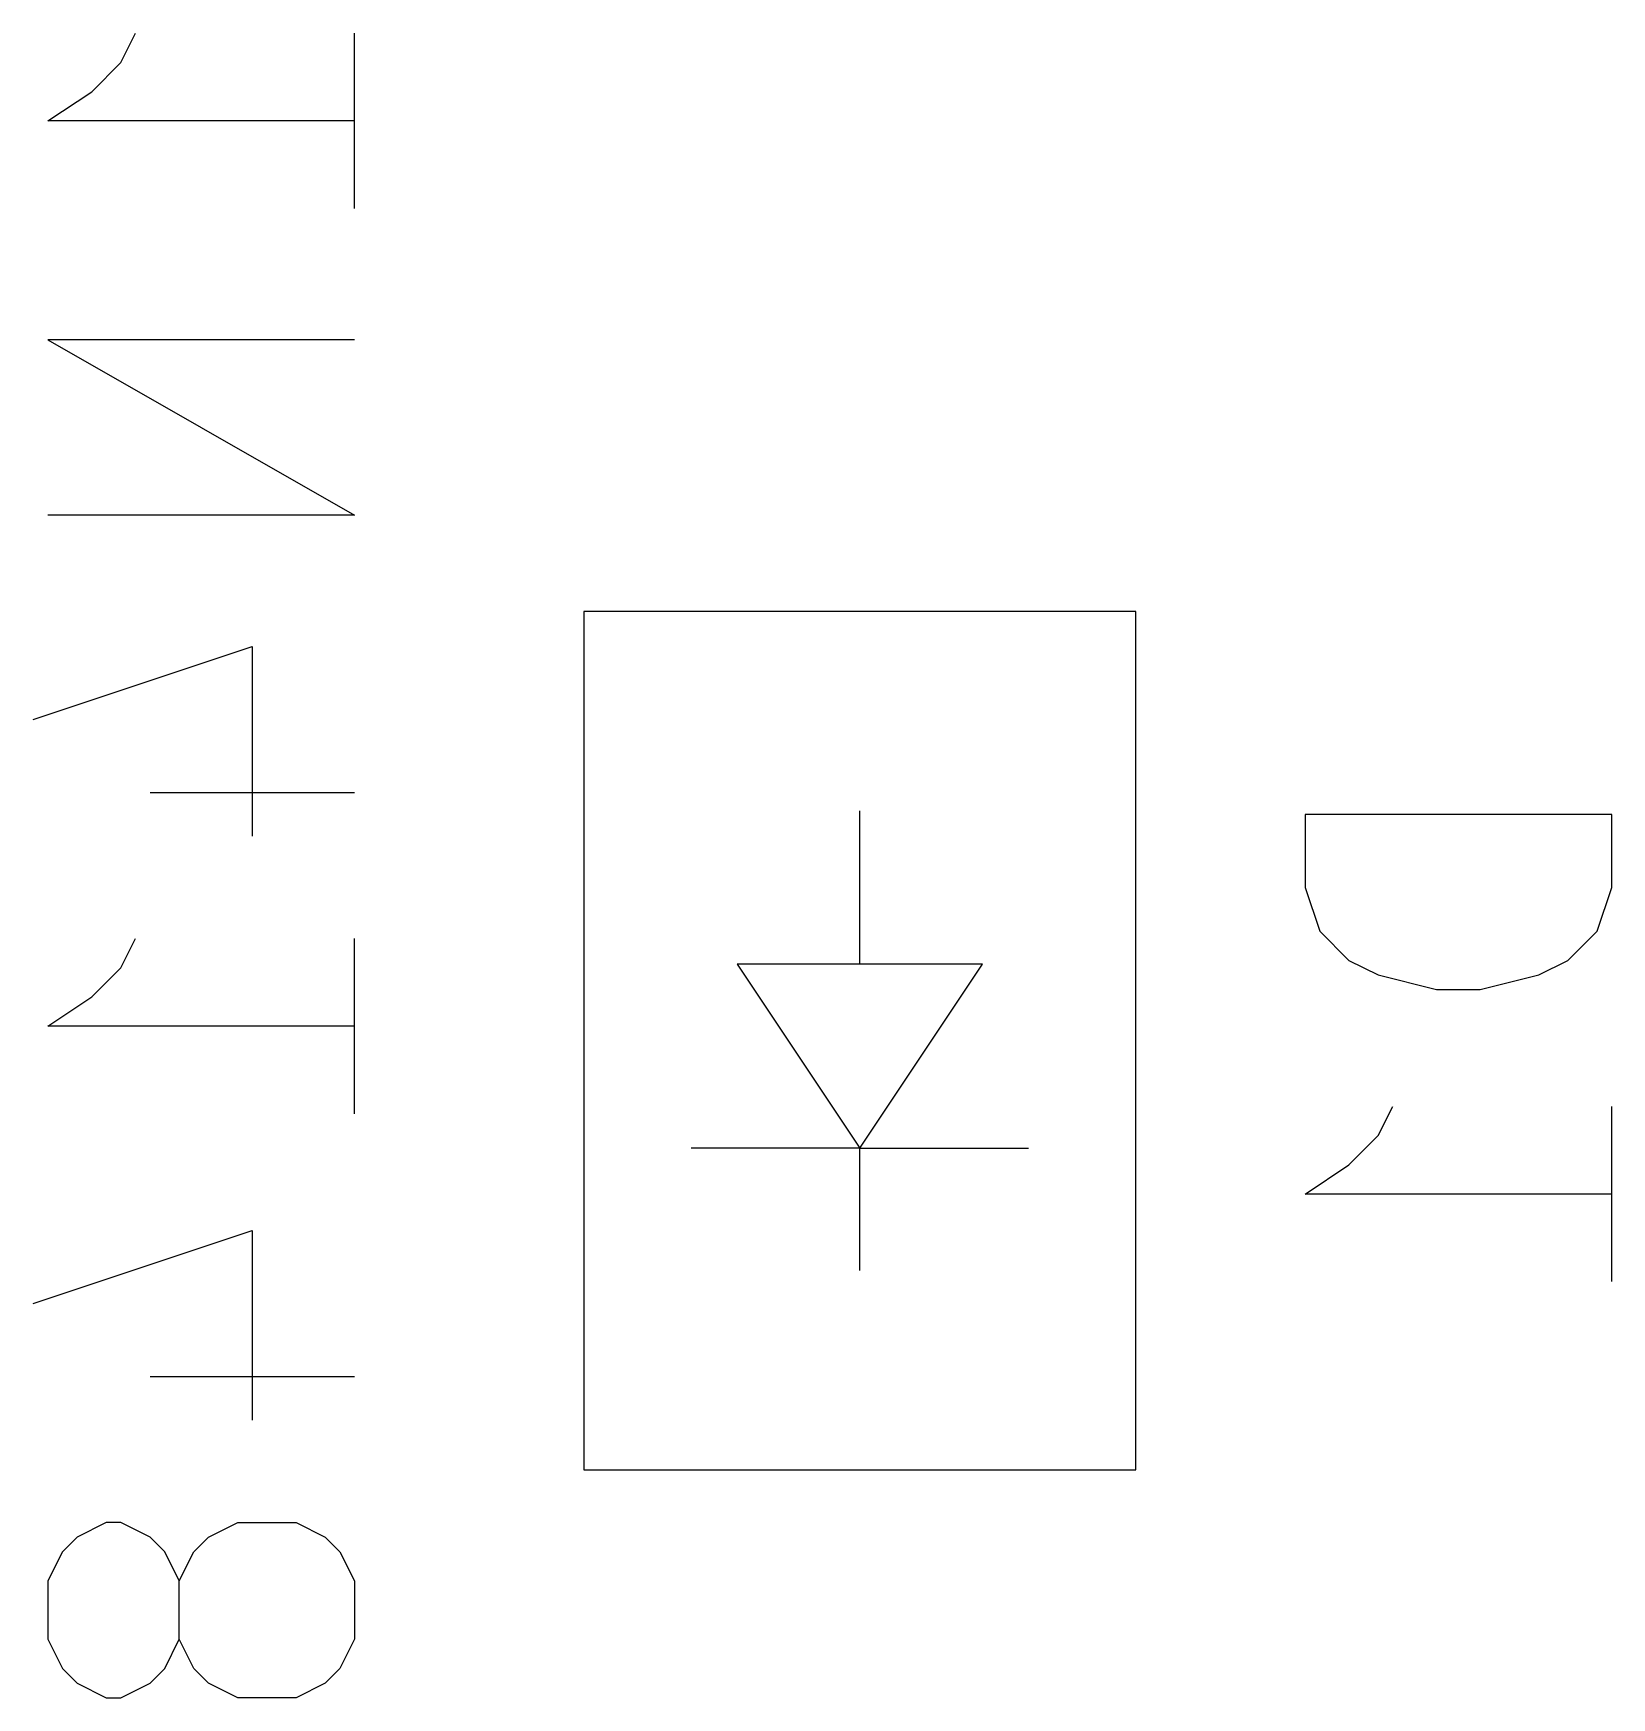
# Model space of a CAD drawing. Extents: x -29 to 358, y -109 to 38.
# Drawn here: x 5.8 to 10.95, y -2.14 to 3.29 of the extents above; entities that cross this region are included whole.
import ezdxf

# ---------------------------------------------------------------- set-up
doc = ezdxf.new("R2010")
doc.units = 0
doc.layers.add('BLACK', color=7, linetype='CONTINUOUS')

msp = doc.modelspace()

# ---------------------------------------------------------------- linework, layer by layer
at = {"layer": 'BLACK', "linetype": 'CONTINUOUS'}
for p, q in [((6.09048, 3.19048), (6.13809, 3.28571)), ((6.85238, 2.71428), (6.85238, 3.28571)), ((5.99524, 3.09524), (6.09048, 3.19048)), ((5.85238, 3), (5.99524, 3.09524)), ((6.85238, 3), (5.85238, 3)), ((6.85238, 2.28571), (5.85238, 2.28571)), ((5.85238, 2.28571), (6.85238, 1.71428)), ((6.85238, 1.71428), (5.85238, 1.71428)), ((7.6, 1.4), (7.6, -1.4)), ((9.4, 1.4), (7.6, 1.4)), ((9.4, -1.4), (9.4, 1.4)), ((5.80476, 1.04762), (6.51905, 1.28571)), ((6.51905, 1.28571), (6.51905, 0.66667)), ((6.18571, 0.80952), (6.85238, 0.80952)), ((8.5, 0.25), (8.5, 0.75)), ((10.9524, 0.73809), (9.95238, 0.73809)), ((9.95238, 0.73809), (9.95238, 0.5)), ((10.9524, 0.5), (10.9524, 0.73809)), ((9.95238, 0.5), (10, 0.35714)), ((10.9048, 0.35714), (10.9524, 0.5)), ((6.09048, 0.2381), (6.13809, 0.33333)), ((6.85238, -0.2381), (6.85238, 0.33333)), ((10, 0.35714), (10.0952, 0.2619)), ((10.8095, 0.2619), (10.9048, 0.35714)), ((5.99524, 0.14286), (6.09048, 0.2381)), ((8.1, 0.25), (8.5, -0.35)), ((8.9, 0.25), (8.1, 0.25)), ((8.5, -0.35), (8.9, 0.25)), ((10.0952, 0.2619), (10.1905, 0.21429)), ((10.7143, 0.21429), (10.8095, 0.2619)), ((10.1905, 0.21429), (10.381, 0.16667)), ((10.381, 0.16667), (10.5238, 0.16667)), ((10.5238, 0.16667), (10.7143, 0.21429)), ((5.85238, 0.04762), (5.99524, 0.14286)), ((6.85238, 0.04762), (5.85238, 0.04762)), ((10.1905, -0.30952), (10.2381, -0.21429)), ((10.9524, -0.78571), (10.9524, -0.21429)), ((10.0952, -0.40476), (10.1905, -0.30952)), ((8.5, -0.35), (7.95, -0.35)), ((8.5, -0.75), (8.5, -0.35)), ((8.5, -0.35), (9.05, -0.35)), ((9.95238, -0.5), (10.0952, -0.40476)), ((10.9524, -0.5), (9.95238, -0.5)), ((5.80476, -0.85714), (6.51905, -0.61905)), ((6.51905, -0.61905), (6.51905, -1.23809)), ((6.18571, -1.09524), (6.85238, -1.09524)), ((7.6, -1.4), (9.4, -1.4)), ((6.04286, -1.57143), (5.94762, -1.61905)), ((6.09048, -1.57143), (6.04286, -1.57143)), ((6.18571, -1.61905), (6.09048, -1.57143)), ((6.37619, -1.61905), (6.47143, -1.57143)), ((6.47143, -1.57143), (6.6619, -1.57143)), ((6.6619, -1.57143), (6.75714, -1.61905)), ((5.94762, -1.61905), (5.9, -1.66667)), ((6.23333, -1.66667), (6.18571, -1.61905)), ((6.32857, -1.66667), (6.37619, -1.61905)), ((6.75714, -1.61905), (6.80476, -1.66667)), ((5.9, -1.66667), (5.85238, -1.7619)), ((6.28095, -1.7619), (6.23333, -1.66667)), ((6.28095, -1.7619), (6.32857, -1.66667)), ((6.80476, -1.66667), (6.85238, -1.7619)), ((5.85238, -1.7619), (5.85238, -1.95238)), ((6.28095, -1.95238), (6.28095, -1.7619)), ((6.85238, -1.7619), (6.85238, -1.95238)), ((5.85238, -1.95238), (5.9, -2.04762)), ((6.23333, -2.04762), (6.28095, -1.95238)), ((6.32857, -2.04762), (6.28095, -1.95238)), ((6.85238, -1.95238), (6.80476, -2.04762)), ((5.9, -2.04762), (5.94762, -2.09524)), ((6.18571, -2.09524), (6.23333, -2.04762)), ((6.37619, -2.09524), (6.32857, -2.04762)), ((6.80476, -2.04762), (6.75714, -2.09524)), ((5.94762, -2.09524), (6.04286, -2.14286)), ((6.09048, -2.14286), (6.18571, -2.09524)), ((6.47143, -2.14286), (6.37619, -2.09524)), ((6.75714, -2.09524), (6.6619, -2.14286)), ((6.04286, -2.14286), (6.09048, -2.14286)), ((6.6619, -2.14286), (6.47143, -2.14286))]:
    msp.add_line(p, q, dxfattribs=at)

doc.saveas('drawing.dxf')
